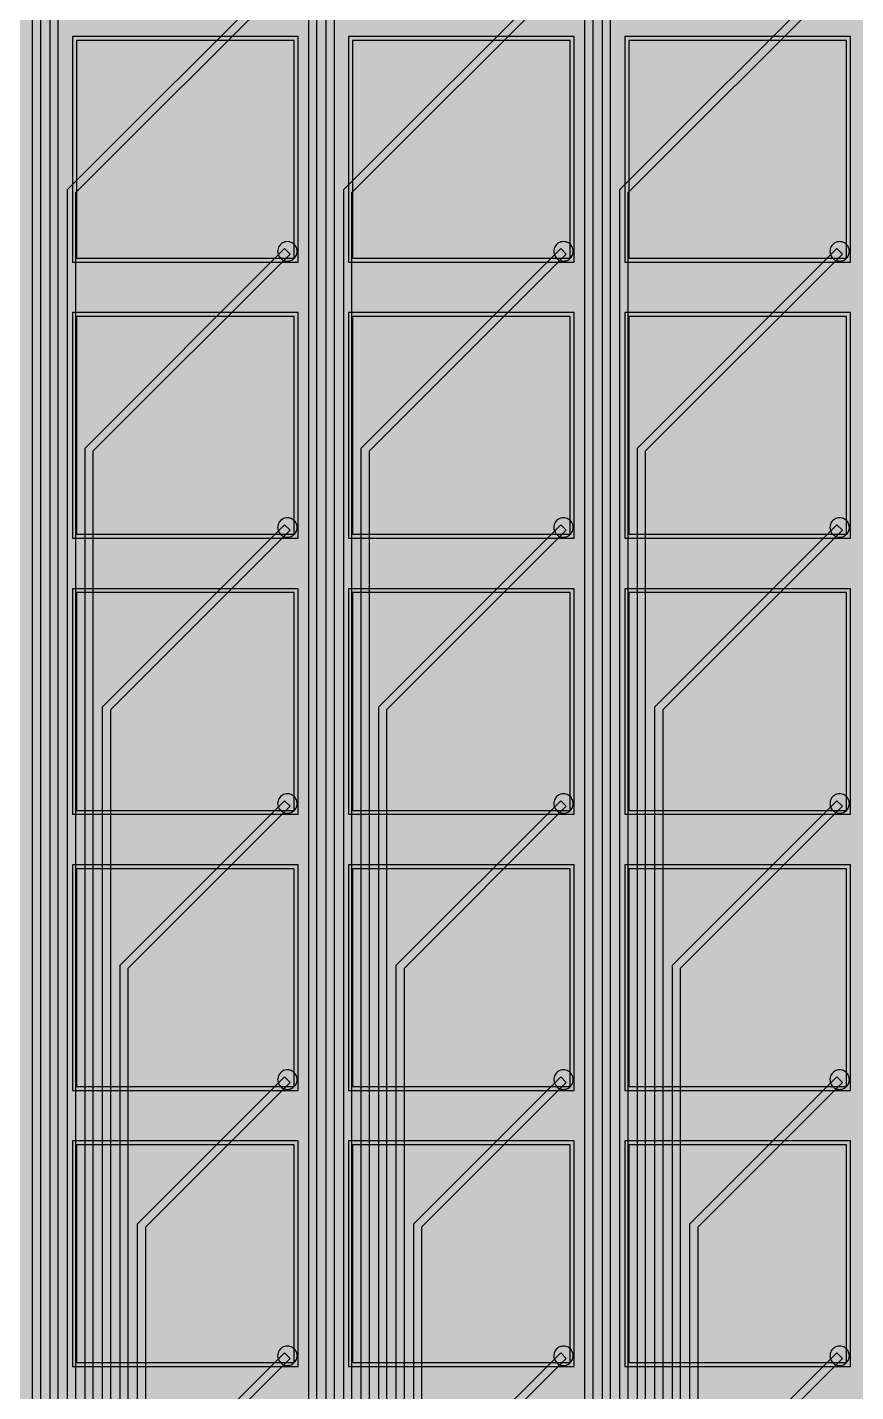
# Model space of a CAD drawing. Header units: metres. Extents: x -7231 to 10969, y -37556 to 1873.
# Drawn here: x 1266.4 to 1479.4, y 1062.5 to 1413.4 of the extents above; entities that cross this region are included whole.
import ezdxf

# ---------------------------------------------------------------- set-up
doc = ezdxf.new("R2010")
doc.units = ezdxf.units.M
for name, color, linetype in [('Etching', 1, 'CONTINUOUS'), ('EtchingPad', 2, 'CONTINUOUS'), ('Metal1', 4, 'CONTINUOUS'), ('Metal2', 3, 'CONTINUOUS'), ('Polyimide', 7, 'CONTINUOUS')]:
    doc.layers.add(name, color=color, linetype=linetype)

msp = doc.modelspace()

# ---------------------------------------------------------------- hatches: boundary and pattern name
at = {"layer": 'Polyimide'}
msp.add_hatch(color=7, dxfattribs=at).paths.add_polyline_path([(4065.69, -468), (4066.67, -501.99), (4068.51, -535.99), (4071.41, -569.99), (4075.54, -603.99), (4081.04, -637.99), (4088.01, -671.99), (4096.52, -705.98), (4106.62, -739.98), (4118.33, -773.98), (4131.63, -807.98), (4146.49, -841.98), (4162.87, -875.98), (4180.68, -909.97), (4199.83, -943.97), (4220.22, -977.97), (4241.73, -1011.97), (4264.21, -1045.97), (4287.52, -1079.96), (4311.51, -1113.96), (4336.01, -1147.96), (4360.86, -1181.96), (4385.88, -1215.96), (4410.89, -1249.96), (4435.74, -1283.95), (4460.24, -1317.95), (4484.23, -1351.95), (4507.54, -1385.95), (4530.02, -1419.95), (4551.53, -1453.94), (4571.92, -1487.94), (4591.07, -1521.94), (4608.88, -1555.94), (4625.26, -1589.94), (4640.12, -1623.94), (4653.42, -1657.93), (4665.13, -1691.93), (4675.23, -1725.93), (4683.74, -1759.93), (4690.71, -1793.93), (4696.21, -1827.93), (4700.34, -1861.92), (4703.24, -1895.92), (4705.08, -1929.92), (4706.06, -1963.92), (4706.44, -1997.92), (4706.5, -2031.91), (4706.5, -4793.02), (4709.95, -4838.39), (4720.22, -4882.71), (4737.08, -4924.98), (4760.13, -4964.2), (4788.85, -4999.49), (4822.58, -5030.03), (4860.53, -5055.12), (4901.85, -5074.18), (4901.85, -5074.18), (4970.68, -5105.23), (5034.7, -5145.26), (5092.76, -5193.54), (5143.8, -5249.19), (5186.89, -5311.2), (5221.24, -5378.44), (5246.23, -5449.69), (5261.41, -5523.66), (5266.5, -5599), (5261.41, -5674.34), (5246.23, -5748.31), (5221.24, -5819.56), (5186.89, -5886.8), (5143.8, -5948.81), (5092.76, -6004.46), (5034.7, -6052.74), (4970.68, -6092.77), (4901.85, -6123.82), (4860.53, -6142.88), (4822.58, -6167.97), (4788.85, -6198.51), (4760.13, -6233.8), (4737.08, -6273.02), (4720.22, -6315.29), (4709.95, -6359.61), (4706.5, -6404.98), (4706.5, -9221.52), (4709.95, -9266.88), (4720.22, -9311.21), (4737.08, -9353.47), (4760.13, -9392.7), (4788.85, -9427.98), (4822.58, -9458.52), (4860.53, -9483.61), (4901.85, -9502.67), (4970.68, -9533.72), (5034.7, -9573.75), (5092.76, -9622.03), (5143.8, -9677.68), (5186.89, -9739.69), (5221.24, -9806.94), (5246.23, -9878.19), (5261.41, -9952.16), (5266.5, -10027.49), (5261.41, -10102.83), (5246.23, -10176.8), (5221.24, -10248.05), (5186.89, -10315.3), (5143.8, -10377.31), (5092.76, -10432.96), (5034.7, -10481.24), (4970.68, -10521.27), (4901.85, -10552.32), (4860.53, -10571.38), (4822.58, -10596.46), (4788.85, -10627), (4760.13, -10662.29), (4737.08, -10701.52), (4720.22, -10743.78), (4709.95, -10788.1), (4706.5, -10833.47), (4706.5, -13650.01), (4709.95, -13695.38), (4720.22, -13739.7), (4737.08, -13781.96), (4760.13, -13821.19), (4788.85, -13856.48), (4822.58, -13887.02), (4860.53, -13912.11), (4901.85, -13931.17), (4970.68, -13962.22), (5034.7, -14002.25), (5092.76, -14050.53), (5143.8, -14106.18), (5186.89, -14168.19), (5221.24, -14235.43), (5246.23, -14306.68), (5261.41, -14380.65), (5266.5, -14455.99), (5261.41, -14531.33), (5246.23, -14605.29), (5221.24, -14676.55), (5186.89, -14743.79), (5143.8, -14805.8), (5092.76, -14861.45), (5034.7, -14909.73), (4970.68, -14949.76), (4901.85, -14980.81), (4860.53, -14999.87), (4822.58, -15024.96), (4788.85, -15055.5), (4760.13, -15090.79), (4737.08, -15130.01), (4720.22, -15172.27), (4709.95, -15216.6), (4706.5, -15261.97), (4706.5, -15455.99), (4720.95, -15750.04), (4764.14, -16041.26), (4835.68, -16326.84), (4934.86, -16604.04), (5060.74, -16870.18), (5212.09, -17122.7), (5387.47, -17359.17), (5585.18, -17577.31), (5803.32, -17775.02), (6039.79, -17950.4), (6292.31, -18101.75), (6558.45, -18227.63), (6835.65, -18326.81), (7121.23, -18398.34), (7412.45, -18441.54), (7706.5, -18455.99), (9969.01, -18455.99), (10047.42, -18459.84), (10125.08, -18471.36), (10201.23, -18490.44), (10275.15, -18516.89), (10346.12, -18550.45), (10413.46, -18590.81), (10476.52, -18637.58), (10534.69, -18690.3), (10587.41, -18748.47), (10634.18, -18811.53), (10674.54, -18878.87), (10708.11, -18949.84), (10734.56, -19023.76), (10753.63, -19099.92), (10765.15, -19177.58), (10769.01, -19255.99), (10769.01, -20895.8), (10730.24, -20951.41), (10694.6, -21009.08), (10662.21, -21068.63), (10633.17, -21129.89), (10607.55, -21192.66), (10585.45, -21256.74), (10566.93, -21321.96), (10552.05, -21388.09), (10540.84, -21454.95), (10533.35, -21522.33), (10529.6, -21590.02), (10529.6, -21657.81), (10533.35, -21725.5), (10540.84, -21792.87), (10552.05, -21859.73), (10566.93, -21925.87), (10585.45, -21991.08), (10607.55, -22055.17), (10633.17, -22117.94), (10662.21, -22179.19), (10694.6, -22238.74), (10730.24, -22296.41), (10769.01, -22352.03), (10769.01, -32454.24), (10728.74, -32510.49), (10691.72, -32568.92), (10658.05, -32629.35), (10627.85, -32691.58), (10601.2, -32755.42), (10578.21, -32820.67), (10558.93, -32887.1), (10543.44, -32954.52), (10531.77, -33022.71), (10523.97, -33091.44), (10520.07, -33160.51), (10520.07, -33229.69), (10523.97, -33298.75), (10531.77, -33367.49), (10543.44, -33435.67), (10558.93, -33503.09), (10578.21, -33569.53), (10601.2, -33634.77), (10627.85, -33698.61), (10658.05, -33760.85), (10691.72, -33821.28), (10728.74, -33879.71), (10769.01, -33935.96), (10769.01, -36556), (10765.15, -36634.41), (10753.63, -36712.07), (10734.56, -36788.23), (10708.11, -36862.15), (10674.54, -36933.12), (10634.18, -37000.46), (10587.41, -37063.51), (10534.69, -37121.69), (10476.52, -37174.41), (10413.46, -37221.18), (10346.12, -37261.54), (10275.15, -37295.1), (10201.23, -37321.55), (10125.08, -37340.63), (10047.42, -37352.15), (9969.01, -37356), (-6231.01, -37356), (-6309.42, -37352.15), (-6387.08, -37340.63), (-6463.23, -37321.55), (-6537.15, -37295.1), (-6608.12, -37261.54), (-6675.46, -37221.18), (-6738.52, -37174.41), (-6796.69, -37121.69), (-6849.41, -37063.51), (-6896.18, -37000.46), (-6936.54, -36933.12), (-6970.11, -36862.15), (-6996.56, -36788.23), (-7015.63, -36712.07), (-7027.15, -36634.41), (-7031.01, -36556), (-7031.01, -33936), (-6990.74, -33879.75), (-6953.7, -33821.31), (-6920.03, -33760.88), (-6889.82, -33698.64), (-6863.18, -33634.8), (-6840.18, -33569.55), (-6820.9, -33503.11), (-6805.4, -33435.69), (-6793.74, -33367.49), (-6785.94, -33298.75), (-6782.03, -33229.68), (-6782.03, -33160.5), (-6785.94, -33091.43), (-6793.74, -33022.69), (-6805.4, -32954.5), (-6820.9, -32887.07), (-6840.18, -32820.63), (-6863.18, -32755.39), (-6889.82, -32691.54), (-6920.03, -32629.3), (-6953.7, -32568.87), (-6990.74, -32510.43), (-7031.01, -32454.18), (-7031.01, -22364.83), (-6990.74, -22308.58), (-6953.7, -22250.14), (-6920.03, -22189.71), (-6889.82, -22127.47), (-6863.18, -22063.62), (-6840.18, -21998.38), (-6820.9, -21931.94), (-6805.4, -21864.51), (-6793.74, -21796.32), (-6785.94, -21727.58), (-6782.03, -21658.51), (-6782.03, -21589.33), (-6785.94, -21520.26), (-6793.74, -21451.52), (-6805.4, -21383.32), (-6820.9, -21315.9), (-6840.18, -21249.46), (-6863.18, -21184.21), (-6889.82, -21120.37), (-6920.03, -21058.13), (-6953.7, -20997.7), (-6990.74, -20939.26), (-7031.01, -20883.01), (-7031.01, -19255.99), (-7027.15, -19177.58), (-7015.63, -19099.92), (-6996.56, -19023.76), (-6970.11, -18949.84), (-6936.54, -18878.87), (-6896.18, -18811.53), (-6849.41, -18748.47), (-6796.69, -18690.3), (-6738.52, -18637.58), (-6675.46, -18590.81), (-6608.12, -18550.45), (-6537.15, -18516.89), (-6463.23, -18490.44), (-6387.08, -18471.36), (-6309.42, -18459.84), (-6231.01, -18455.99), (-3968.5, -18455.99), (-3674.45, -18441.54), (-3383.23, -18398.34), (-3097.65, -18326.81), (-2820.45, -18227.63), (-2554.31, -18101.75), (-2301.79, -17950.4), (-2065.32, -17775.02), (-1847.18, -17577.31), (-1649.47, -17359.17), (-1474.09, -17122.7), (-1322.74, -16870.18), (-1196.86, -16604.04), (-1097.68, -16326.84), (-1026.14, -16041.26), (-982.95, -15750.04), (-968.5, -15455.99), (-968.5, -15261.97), (-971.95, -15216.6), (-982.22, -15172.27), (-999.08, -15130.01), (-1022.13, -15090.79), (-1050.85, -15055.5), (-1084.58, -15024.96), (-1122.53, -14999.87), (-1163.85, -14980.81), (-1232.68, -14949.76), (-1296.7, -14909.73), (-1354.76, -14861.45), (-1405.8, -14805.8), (-1448.89, -14743.79), (-1483.24, -14676.55), (-1508.23, -14605.29), (-1523.41, -14531.33), (-1528.5, -14455.99), (-1523.41, -14380.65), (-1508.23, -14306.68), (-1483.24, -14235.43), (-1448.89, -14168.19), (-1405.8, -14106.18), (-1354.76, -14050.53), (-1296.7, -14002.25), (-1232.68, -13962.22), (-1163.85, -13931.17), (-1122.53, -13912.11), (-1084.58, -13887.02), (-1050.85, -13856.48), (-1022.13, -13821.19), (-999.08, -13781.96), (-982.22, -13739.7), (-971.95, -13695.38), (-968.5, -13650.01), (-968.5, -12309.64), (-971.95, -12264.27), (-982.22, -12219.94), (-999.08, -12177.68), (-1022.13, -12138.46), (-1050.85, -12103.17), (-1084.58, -12072.63), (-1122.53, -12047.54), (-1163.85, -12028.48), (-1232.68, -11997.43), (-1296.7, -11957.4), (-1354.76, -11909.12), (-1405.8, -11853.47), (-1448.89, -11791.46), (-1483.24, -11724.22), (-1508.23, -11652.96), (-1523.41, -11579), (-1528.5, -11503.66), (-1523.41, -11428.32), (-1508.23, -11354.35), (-1483.24, -11283.1), (-1448.89, -11215.86), (-1405.8, -11153.85), (-1354.76, -11098.2), (-1296.7, -11049.92), (-1232.68, -11009.89), (-1163.85, -10978.84), (-1122.53, -10959.78), (-1084.58, -10934.69), (-1050.85, -10904.15), (-1022.13, -10868.86), (-999.08, -10829.63), (-982.22, -10787.37), (-971.95, -10743.05), (-968.5, -10697.68), (-968.5, -9357.31), (-971.95, -9311.94), (-982.22, -9267.62), (-999.08, -9225.35), (-1022.13, -9186.13), (-1050.85, -9150.84), (-1084.58, -9120.3), (-1122.53, -9095.21), (-1163.85, -9076.15), (-1163.85, -9076.15), (-1232.68, -9045.1), (-1296.7, -9005.07), (-1354.76, -8956.79), (-1405.8, -8901.14), (-1448.89, -8839.13), (-1483.24, -8771.89), (-1508.23, -8700.64), (-1523.41, -8626.67), (-1528.5, -8551.33), (-1523.41, -8475.99), (-1508.23, -8402.02), (-1483.24, -8330.77), (-1448.89, -8263.53), (-1405.8, -8201.52), (-1354.76, -8145.87), (-1296.7, -8097.59), (-1232.68, -8057.56), (-1163.85, -8026.51), (-1163.85, -8026.51), (-1122.53, -8007.45), (-1084.58, -7982.36), (-1050.85, -7951.82), (-1022.13, -7916.53), (-999.08, -7877.31), (-982.22, -7835.04), (-971.95, -7790.72), (-968.5, -7745.35), (-968.5, -6404.98), (-971.95, -6359.61), (-982.22, -6315.29), (-999.08, -6273.02), (-1022.13, -6233.8), (-1050.85, -6198.51), (-1084.58, -6167.97), (-1122.53, -6142.88), (-1163.85, -6123.82), (-1163.85, -6123.82), (-1232.68, -6092.77), (-1296.7, -6052.74), (-1354.76, -6004.46), (-1405.8, -5948.81), (-1448.89, -5886.8), (-1483.24, -5819.56), (-1508.23, -5748.31), (-1523.41, -5674.34), (-1528.5, -5599), (-1523.41, -5523.66), (-1508.23, -5449.69), (-1483.24, -5378.44), (-1448.89, -5311.2), (-1405.8, -5249.19), (-1354.76, -5193.54), (-1296.7, -5145.26), (-1232.68, -5105.23), (-1163.85, -5074.18), (-1163.85, -5074.18), (-1122.53, -5055.12), (-1084.58, -5030.03), (-1050.85, -4999.49), (-1022.13, -4964.2), (-999.08, -4924.98), (-982.22, -4882.71), (-971.95, -4838.39), (-968.5, -4793.02), (-968.5, -2031.91), (-968.44, -1997.92), (-968.06, -1963.92), (-967.05, -1929.92), (-965.18, -1895.92), (-962.22, -1861.92), (-958.01, -1827.93), (-952.41, -1793.93), (-945.31, -1759.93), (-936.64, -1725.93), (-926.35, -1691.93), (-914.43, -1657.93), (-900.88, -1623.94), (-885.74, -1589.94), (-869.05, -1555.94), (-850.91, -1521.94), (-831.4, -1487.94), (-810.63, -1453.94), (-788.72, -1419.95), (-765.82, -1385.95), (-742.07, -1351.95), (-717.63, -1317.95), (-692.67, -1283.95), (-667.36, -1249.96), (-641.88, -1215.96), (-616.39, -1181.96), (-591.08, -1147.96), (-566.12, -1113.96), (-541.68, -1079.96), (-517.93, -1045.97), (-495.03, -1011.97), (-473.12, -977.97), (-452.35, -943.97), (-432.84, -909.97), (-414.7, -875.98), (-398.01, -841.98), (-382.87, -807.98), (-369.32, -773.98), (-357.4, -739.98), (-347.11, -705.98), (-338.44, -671.99), (-331.34, -637.99), (-325.74, -603.99), (-321.53, -569.99), (-318.57, -535.99), (-316.7, -501.99), (-315.69, -468), (-315.31, -434), (-315.25, -400), (-315.25, 401), (-315.25, 451), (-315.25, 1644), (-270.25, 1644), (-270.03, 1637.13), (-269.35, 1630.29), (-268.23, 1623.52), (-266.67, 1616.82), (-264.68, 1610.25), (-262.26, 1603.82), (-259.42, 1597.56), (-256.18, 1591.5), (-252.55, 1585.67), (-248.55, 1580.08), (-244.19, 1574.77), (-239.5, 1569.75), (-234.48, 1565.06), (-229.17, 1560.7), (-223.58, 1556.7), (-217.75, 1553.07), (-211.69, 1549.83), (-205.43, 1546.99), (-199, 1544.57), (-192.43, 1542.58), (-185.73, 1541.02), (-178.96, 1539.9), (-172.12, 1539.22), (-165.25, 1539), (-158.38, 1539.22), (-151.54, 1539.9), (-144.77, 1541.02), (-138.07, 1542.58), (-131.5, 1544.57), (-125.07, 1546.99), (-118.81, 1549.83), (-112.75, 1553.07), (-106.92, 1556.7), (-101.33, 1560.7), (-96.02, 1565.06), (-91, 1569.75), (-86.31, 1574.77), (-81.95, 1580.08), (-77.95, 1585.67), (-74.32, 1591.5), (-71.08, 1597.56), (-68.24, 1603.82), (-65.82, 1610.25), (-63.83, 1616.82), (-62.27, 1623.52), (-61.15, 1630.29), (-60.47, 1637.13), (-60.25, 1644), (1853, 1644), (1853, 1573), (3815.25, 1573), (3815.46, 1579.54), (3816.11, 1586.05), (3817.17, 1592.51), (3818.66, 1598.88), (3820.56, 1605.14), (3822.86, 1611.27), (3825.56, 1617.23), (3828.65, 1623), (3832.1, 1628.56), (3835.91, 1633.88), (3840.07, 1638.93), (3844.54, 1643.71), (3849.32, 1648.18), (3854.37, 1652.34), (3859.69, 1656.15), (3865.25, 1659.6), (3871.02, 1662.69), (3876.98, 1665.39), (3883.11, 1667.69), (3889.37, 1669.59), (3895.74, 1671.08), (3902.2, 1672.14), (3908.71, 1672.79), (3915.25, 1673), (3921.79, 1672.79), (3928.3, 1672.14), (3934.76, 1671.08), (3941.13, 1669.59), (3947.39, 1667.69), (3953.52, 1665.39), (3959.48, 1662.69), (3965.25, 1659.6), (3970.81, 1656.15), (3976.13, 1652.34), (3981.18, 1648.18), (3985.96, 1643.71), (3990.43, 1638.93), (3994.59, 1633.88), (3998.4, 1628.56), (4001.85, 1623), (4004.94, 1617.23), (4007.64, 1611.27), (4009.94, 1605.14), (4011.84, 1598.88), (4013.33, 1592.51), (4014.39, 1586.05), (4015.04, 1579.54), (4015.25, 1573), (4065.25, 1573), (4065.25, 451), (4065.25, 401), (4065.25, -400), (4065.31, -434), (4065.69, -468)])

# ---------------------------------------------------------------- linework, layer by layer
at = {"layer": 'Etching'}
for points in [[(1330.75, 1355.75), (1330.77, 1355.42), (1330.84, 1355.1), (1330.94, 1354.79), (1331.08, 1354.5), (1331.27, 1354.23), (1331.48, 1353.98), (1331.73, 1353.77), (1332, 1353.58), (1332.29, 1353.44), (1332.6, 1353.34), (1332.92, 1353.27), (1333.25, 1353.25), (1333.58, 1353.27), (1333.9, 1353.34), (1334.21, 1353.44), (1334.5, 1353.58), (1334.77, 1353.77), (1335.02, 1353.98), (1335.23, 1354.23), (1335.42, 1354.5), (1335.56, 1354.79), (1335.66, 1355.1), (1335.73, 1355.42), (1335.75, 1355.75), (1335.73, 1356.08), (1335.66, 1356.4), (1335.56, 1356.71), (1335.42, 1357), (1335.23, 1357.27), (1335.02, 1357.52), (1334.77, 1357.73), (1334.5, 1357.92), (1334.21, 1358.06), (1333.9, 1358.16), (1333.58, 1358.23), (1333.25, 1358.25), (1332.92, 1358.23), (1332.6, 1358.16), (1332.29, 1358.06), (1332, 1357.92), (1331.73, 1357.73), (1331.48, 1357.52), (1331.27, 1357.27), (1331.08, 1357), (1330.94, 1356.71), (1330.84, 1356.4), (1330.77, 1356.08), (1330.75, 1355.75)], [(1401.75, 1355.75), (1401.77, 1355.42), (1401.84, 1355.1), (1401.94, 1354.79), (1402.08, 1354.5), (1402.27, 1354.23), (1402.48, 1353.98), (1402.73, 1353.77), (1403, 1353.58), (1403.29, 1353.44), (1403.6, 1353.34), (1403.92, 1353.27), (1404.25, 1353.25), (1404.58, 1353.27), (1404.9, 1353.34), (1405.21, 1353.44), (1405.5, 1353.58), (1405.77, 1353.77), (1406.02, 1353.98), (1406.23, 1354.23), (1406.42, 1354.5), (1406.56, 1354.79), (1406.66, 1355.1), (1406.73, 1355.42), (1406.75, 1355.75), (1406.73, 1356.08), (1406.66, 1356.4), (1406.56, 1356.71), (1406.42, 1357), (1406.23, 1357.27), (1406.02, 1357.52), (1405.77, 1357.73), (1405.5, 1357.92), (1405.21, 1358.06), (1404.9, 1358.16), (1404.58, 1358.23), (1404.25, 1358.25), (1403.92, 1358.23), (1403.6, 1358.16), (1403.29, 1358.06), (1403, 1357.92), (1402.73, 1357.73), (1402.48, 1357.52), (1402.27, 1357.27), (1402.08, 1357), (1401.94, 1356.71), (1401.84, 1356.4), (1401.77, 1356.08), (1401.75, 1355.75)], [(1472.75, 1355.75), (1472.77, 1355.42), (1472.84, 1355.1), (1472.94, 1354.79), (1473.08, 1354.5), (1473.27, 1354.23), (1473.48, 1353.98), (1473.73, 1353.77), (1474, 1353.58), (1474.29, 1353.44), (1474.6, 1353.34), (1474.92, 1353.27), (1475.25, 1353.25), (1475.58, 1353.27), (1475.9, 1353.34), (1476.21, 1353.44), (1476.5, 1353.58), (1476.77, 1353.77), (1477.02, 1353.98), (1477.23, 1354.23), (1477.42, 1354.5), (1477.56, 1354.79), (1477.66, 1355.1), (1477.73, 1355.42), (1477.75, 1355.75), (1477.73, 1356.08), (1477.66, 1356.4), (1477.56, 1356.71), (1477.42, 1357), (1477.23, 1357.27), (1477.02, 1357.52), (1476.77, 1357.73), (1476.5, 1357.92), (1476.21, 1358.06), (1475.9, 1358.16), (1475.58, 1358.23), (1475.25, 1358.25), (1474.92, 1358.23), (1474.6, 1358.16), (1474.29, 1358.06), (1474, 1357.92), (1473.73, 1357.73), (1473.48, 1357.52), (1473.27, 1357.27), (1473.08, 1357), (1472.94, 1356.71), (1472.84, 1356.4), (1472.77, 1356.08), (1472.75, 1355.75)], [(1330.75, 1284.75), (1330.77, 1284.42), (1330.84, 1284.1), (1330.94, 1283.79), (1331.08, 1283.5), (1331.27, 1283.23), (1331.48, 1282.98), (1331.73, 1282.77), (1332, 1282.58), (1332.29, 1282.44), (1332.6, 1282.34), (1332.92, 1282.27), (1333.25, 1282.25), (1333.58, 1282.27), (1333.9, 1282.34), (1334.21, 1282.44), (1334.5, 1282.58), (1334.77, 1282.77), (1335.02, 1282.98), (1335.23, 1283.23), (1335.42, 1283.5), (1335.56, 1283.79), (1335.66, 1284.1), (1335.73, 1284.42), (1335.75, 1284.75), (1335.73, 1285.08), (1335.66, 1285.4), (1335.56, 1285.71), (1335.42, 1286), (1335.23, 1286.27), (1335.02, 1286.52), (1334.77, 1286.73), (1334.5, 1286.92), (1334.21, 1287.06), (1333.9, 1287.16), (1333.58, 1287.23), (1333.25, 1287.25), (1332.92, 1287.23), (1332.6, 1287.16), (1332.29, 1287.06), (1332, 1286.92), (1331.73, 1286.73), (1331.48, 1286.52), (1331.27, 1286.27), (1331.08, 1286), (1330.94, 1285.71), (1330.84, 1285.4), (1330.77, 1285.08), (1330.75, 1284.75)], [(1401.75, 1284.75), (1401.77, 1284.42), (1401.84, 1284.1), (1401.94, 1283.79), (1402.08, 1283.5), (1402.27, 1283.23), (1402.48, 1282.98), (1402.73, 1282.77), (1403, 1282.58), (1403.29, 1282.44), (1403.6, 1282.34), (1403.92, 1282.27), (1404.25, 1282.25), (1404.58, 1282.27), (1404.9, 1282.34), (1405.21, 1282.44), (1405.5, 1282.58), (1405.77, 1282.77), (1406.02, 1282.98), (1406.23, 1283.23), (1406.42, 1283.5), (1406.56, 1283.79), (1406.66, 1284.1), (1406.73, 1284.42), (1406.75, 1284.75), (1406.73, 1285.08), (1406.66, 1285.4), (1406.56, 1285.71), (1406.42, 1286), (1406.23, 1286.27), (1406.02, 1286.52), (1405.77, 1286.73), (1405.5, 1286.92), (1405.21, 1287.06), (1404.9, 1287.16), (1404.58, 1287.23), (1404.25, 1287.25), (1403.92, 1287.23), (1403.6, 1287.16), (1403.29, 1287.06), (1403, 1286.92), (1402.73, 1286.73), (1402.48, 1286.52), (1402.27, 1286.27), (1402.08, 1286), (1401.94, 1285.71), (1401.84, 1285.4), (1401.77, 1285.08), (1401.75, 1284.75)], [(1472.75, 1284.75), (1472.77, 1284.42), (1472.84, 1284.1), (1472.94, 1283.79), (1473.08, 1283.5), (1473.27, 1283.23), (1473.48, 1282.98), (1473.73, 1282.77), (1474, 1282.58), (1474.29, 1282.44), (1474.6, 1282.34), (1474.92, 1282.27), (1475.25, 1282.25), (1475.58, 1282.27), (1475.9, 1282.34), (1476.21, 1282.44), (1476.5, 1282.58), (1476.77, 1282.77), (1477.02, 1282.98), (1477.23, 1283.23), (1477.42, 1283.5), (1477.56, 1283.79), (1477.66, 1284.1), (1477.73, 1284.42), (1477.75, 1284.75), (1477.73, 1285.08), (1477.66, 1285.4), (1477.56, 1285.71), (1477.42, 1286), (1477.23, 1286.27), (1477.02, 1286.52), (1476.77, 1286.73), (1476.5, 1286.92), (1476.21, 1287.06), (1475.9, 1287.16), (1475.58, 1287.23), (1475.25, 1287.25), (1474.92, 1287.23), (1474.6, 1287.16), (1474.29, 1287.06), (1474, 1286.92), (1473.73, 1286.73), (1473.48, 1286.52), (1473.27, 1286.27), (1473.08, 1286), (1472.94, 1285.71), (1472.84, 1285.4), (1472.77, 1285.08), (1472.75, 1284.75)], [(1330.75, 1213.75), (1330.77, 1213.42), (1330.84, 1213.1), (1330.94, 1212.79), (1331.08, 1212.5), (1331.27, 1212.23), (1331.48, 1211.98), (1331.73, 1211.77), (1332, 1211.58), (1332.29, 1211.44), (1332.6, 1211.34), (1332.92, 1211.27), (1333.25, 1211.25), (1333.58, 1211.27), (1333.9, 1211.34), (1334.21, 1211.44), (1334.5, 1211.58), (1334.77, 1211.77), (1335.02, 1211.98), (1335.23, 1212.23), (1335.42, 1212.5), (1335.56, 1212.79), (1335.66, 1213.1), (1335.73, 1213.42), (1335.75, 1213.75), (1335.73, 1214.08), (1335.66, 1214.4), (1335.56, 1214.71), (1335.42, 1215), (1335.23, 1215.27), (1335.02, 1215.52), (1334.77, 1215.73), (1334.5, 1215.92), (1334.21, 1216.06), (1333.9, 1216.16), (1333.58, 1216.23), (1333.25, 1216.25), (1332.92, 1216.23), (1332.6, 1216.16), (1332.29, 1216.06), (1332, 1215.92), (1331.73, 1215.73), (1331.48, 1215.52), (1331.27, 1215.27), (1331.08, 1215), (1330.94, 1214.71), (1330.84, 1214.4), (1330.77, 1214.08), (1330.75, 1213.75)], [(1401.75, 1213.75), (1401.77, 1213.42), (1401.84, 1213.1), (1401.94, 1212.79), (1402.08, 1212.5), (1402.27, 1212.23), (1402.48, 1211.98), (1402.73, 1211.77), (1403, 1211.58), (1403.29, 1211.44), (1403.6, 1211.34), (1403.92, 1211.27), (1404.25, 1211.25), (1404.58, 1211.27), (1404.9, 1211.34), (1405.21, 1211.44), (1405.5, 1211.58), (1405.77, 1211.77), (1406.02, 1211.98), (1406.23, 1212.23), (1406.42, 1212.5), (1406.56, 1212.79), (1406.66, 1213.1), (1406.73, 1213.42), (1406.75, 1213.75), (1406.73, 1214.08), (1406.66, 1214.4), (1406.56, 1214.71), (1406.42, 1215), (1406.23, 1215.27), (1406.02, 1215.52), (1405.77, 1215.73), (1405.5, 1215.92), (1405.21, 1216.06), (1404.9, 1216.16), (1404.58, 1216.23), (1404.25, 1216.25), (1403.92, 1216.23), (1403.6, 1216.16), (1403.29, 1216.06), (1403, 1215.92), (1402.73, 1215.73), (1402.48, 1215.52), (1402.27, 1215.27), (1402.08, 1215), (1401.94, 1214.71), (1401.84, 1214.4), (1401.77, 1214.08), (1401.75, 1213.75)], [(1472.75, 1213.75), (1472.77, 1213.42), (1472.84, 1213.1), (1472.94, 1212.79), (1473.08, 1212.5), (1473.27, 1212.23), (1473.48, 1211.98), (1473.73, 1211.77), (1474, 1211.58), (1474.29, 1211.44), (1474.6, 1211.34), (1474.92, 1211.27), (1475.25, 1211.25), (1475.58, 1211.27), (1475.9, 1211.34), (1476.21, 1211.44), (1476.5, 1211.58), (1476.77, 1211.77), (1477.02, 1211.98), (1477.23, 1212.23), (1477.42, 1212.5), (1477.56, 1212.79), (1477.66, 1213.1), (1477.73, 1213.42), (1477.75, 1213.75), (1477.73, 1214.08), (1477.66, 1214.4), (1477.56, 1214.71), (1477.42, 1215), (1477.23, 1215.27), (1477.02, 1215.52), (1476.77, 1215.73), (1476.5, 1215.92), (1476.21, 1216.06), (1475.9, 1216.16), (1475.58, 1216.23), (1475.25, 1216.25), (1474.92, 1216.23), (1474.6, 1216.16), (1474.29, 1216.06), (1474, 1215.92), (1473.73, 1215.73), (1473.48, 1215.52), (1473.27, 1215.27), (1473.08, 1215), (1472.94, 1214.71), (1472.84, 1214.4), (1472.77, 1214.08), (1472.75, 1213.75)], [(1330.75, 1142.75), (1330.77, 1142.42), (1330.84, 1142.1), (1330.94, 1141.79), (1331.08, 1141.5), (1331.27, 1141.23), (1331.48, 1140.98), (1331.73, 1140.77), (1332, 1140.58), (1332.29, 1140.44), (1332.6, 1140.34), (1332.92, 1140.27), (1333.25, 1140.25), (1333.58, 1140.27), (1333.9, 1140.34), (1334.21, 1140.44), (1334.5, 1140.58), (1334.77, 1140.77), (1335.02, 1140.98), (1335.23, 1141.23), (1335.42, 1141.5), (1335.56, 1141.79), (1335.66, 1142.1), (1335.73, 1142.42), (1335.75, 1142.75), (1335.73, 1143.08), (1335.66, 1143.4), (1335.56, 1143.71), (1335.42, 1144), (1335.23, 1144.27), (1335.02, 1144.52), (1334.77, 1144.73), (1334.5, 1144.92), (1334.21, 1145.06), (1333.9, 1145.16), (1333.58, 1145.23), (1333.25, 1145.25), (1332.92, 1145.23), (1332.6, 1145.16), (1332.29, 1145.06), (1332, 1144.92), (1331.73, 1144.73), (1331.48, 1144.52), (1331.27, 1144.27), (1331.08, 1144), (1330.94, 1143.71), (1330.84, 1143.4), (1330.77, 1143.08), (1330.75, 1142.75)], [(1401.75, 1142.75), (1401.77, 1142.42), (1401.84, 1142.1), (1401.94, 1141.79), (1402.08, 1141.5), (1402.27, 1141.23), (1402.48, 1140.98), (1402.73, 1140.77), (1403, 1140.58), (1403.29, 1140.44), (1403.6, 1140.34), (1403.92, 1140.27), (1404.25, 1140.25), (1404.58, 1140.27), (1404.9, 1140.34), (1405.21, 1140.44), (1405.5, 1140.58), (1405.77, 1140.77), (1406.02, 1140.98), (1406.23, 1141.23), (1406.42, 1141.5), (1406.56, 1141.79), (1406.66, 1142.1), (1406.73, 1142.42), (1406.75, 1142.75), (1406.73, 1143.08), (1406.66, 1143.4), (1406.56, 1143.71), (1406.42, 1144), (1406.23, 1144.27), (1406.02, 1144.52), (1405.77, 1144.73), (1405.5, 1144.92), (1405.21, 1145.06), (1404.9, 1145.16), (1404.58, 1145.23), (1404.25, 1145.25), (1403.92, 1145.23), (1403.6, 1145.16), (1403.29, 1145.06), (1403, 1144.92), (1402.73, 1144.73), (1402.48, 1144.52), (1402.27, 1144.27), (1402.08, 1144), (1401.94, 1143.71), (1401.84, 1143.4), (1401.77, 1143.08), (1401.75, 1142.75)], [(1472.75, 1142.75), (1472.77, 1142.42), (1472.84, 1142.1), (1472.94, 1141.79), (1473.08, 1141.5), (1473.27, 1141.23), (1473.48, 1140.98), (1473.73, 1140.77), (1474, 1140.58), (1474.29, 1140.44), (1474.6, 1140.34), (1474.92, 1140.27), (1475.25, 1140.25), (1475.58, 1140.27), (1475.9, 1140.34), (1476.21, 1140.44), (1476.5, 1140.58), (1476.77, 1140.77), (1477.02, 1140.98), (1477.23, 1141.23), (1477.42, 1141.5), (1477.56, 1141.79), (1477.66, 1142.1), (1477.73, 1142.42), (1477.75, 1142.75), (1477.73, 1143.08), (1477.66, 1143.4), (1477.56, 1143.71), (1477.42, 1144), (1477.23, 1144.27), (1477.02, 1144.52), (1476.77, 1144.73), (1476.5, 1144.92), (1476.21, 1145.06), (1475.9, 1145.16), (1475.58, 1145.23), (1475.25, 1145.25), (1474.92, 1145.23), (1474.6, 1145.16), (1474.29, 1145.06), (1474, 1144.92), (1473.73, 1144.73), (1473.48, 1144.52), (1473.27, 1144.27), (1473.08, 1144), (1472.94, 1143.71), (1472.84, 1143.4), (1472.77, 1143.08), (1472.75, 1142.75)], [(1330.75, 1071.75), (1330.77, 1071.42), (1330.84, 1071.1), (1330.94, 1070.79), (1331.08, 1070.5), (1331.27, 1070.23), (1331.48, 1069.98), (1331.73, 1069.77), (1332, 1069.58), (1332.29, 1069.44), (1332.6, 1069.34), (1332.92, 1069.27), (1333.25, 1069.25), (1333.58, 1069.27), (1333.9, 1069.34), (1334.21, 1069.44), (1334.5, 1069.58), (1334.77, 1069.77), (1335.02, 1069.98), (1335.23, 1070.23), (1335.42, 1070.5), (1335.56, 1070.79), (1335.66, 1071.1), (1335.73, 1071.42), (1335.75, 1071.75), (1335.73, 1072.08), (1335.66, 1072.4), (1335.56, 1072.71), (1335.42, 1073), (1335.23, 1073.27), (1335.02, 1073.52), (1334.77, 1073.73), (1334.5, 1073.92), (1334.21, 1074.06), (1333.9, 1074.16), (1333.58, 1074.23), (1333.25, 1074.25), (1332.92, 1074.23), (1332.6, 1074.16), (1332.29, 1074.06), (1332, 1073.92), (1331.73, 1073.73), (1331.48, 1073.52), (1331.27, 1073.27), (1331.08, 1073), (1330.94, 1072.71), (1330.84, 1072.4), (1330.77, 1072.08), (1330.75, 1071.75)], [(1401.75, 1071.75), (1401.77, 1071.42), (1401.84, 1071.1), (1401.94, 1070.79), (1402.08, 1070.5), (1402.27, 1070.23), (1402.48, 1069.98), (1402.73, 1069.77), (1403, 1069.58), (1403.29, 1069.44), (1403.6, 1069.34), (1403.92, 1069.27), (1404.25, 1069.25), (1404.58, 1069.27), (1404.9, 1069.34), (1405.21, 1069.44), (1405.5, 1069.58), (1405.77, 1069.77), (1406.02, 1069.98), (1406.23, 1070.23), (1406.42, 1070.5), (1406.56, 1070.79), (1406.66, 1071.1), (1406.73, 1071.42), (1406.75, 1071.75), (1406.73, 1072.08), (1406.66, 1072.4), (1406.56, 1072.71), (1406.42, 1073), (1406.23, 1073.27), (1406.02, 1073.52), (1405.77, 1073.73), (1405.5, 1073.92), (1405.21, 1074.06), (1404.9, 1074.16), (1404.58, 1074.23), (1404.25, 1074.25), (1403.92, 1074.23), (1403.6, 1074.16), (1403.29, 1074.06), (1403, 1073.92), (1402.73, 1073.73), (1402.48, 1073.52), (1402.27, 1073.27), (1402.08, 1073), (1401.94, 1072.71), (1401.84, 1072.4), (1401.77, 1072.08), (1401.75, 1071.75)], [(1472.75, 1071.75), (1472.77, 1071.42), (1472.84, 1071.1), (1472.94, 1070.79), (1473.08, 1070.5), (1473.27, 1070.23), (1473.48, 1069.98), (1473.73, 1069.77), (1474, 1069.58), (1474.29, 1069.44), (1474.6, 1069.34), (1474.92, 1069.27), (1475.25, 1069.25), (1475.58, 1069.27), (1475.9, 1069.34), (1476.21, 1069.44), (1476.5, 1069.58), (1476.77, 1069.77), (1477.02, 1069.98), (1477.23, 1070.23), (1477.42, 1070.5), (1477.56, 1070.79), (1477.66, 1071.1), (1477.73, 1071.42), (1477.75, 1071.75), (1477.73, 1072.08), (1477.66, 1072.4), (1477.56, 1072.71), (1477.42, 1073), (1477.23, 1073.27), (1477.02, 1073.52), (1476.77, 1073.73), (1476.5, 1073.92), (1476.21, 1074.06), (1475.9, 1074.16), (1475.58, 1074.23), (1475.25, 1074.25), (1474.92, 1074.23), (1474.6, 1074.16), (1474.29, 1074.06), (1474, 1073.92), (1473.73, 1073.73), (1473.48, 1073.52), (1473.27, 1073.27), (1473.08, 1073), (1472.94, 1072.71), (1472.84, 1072.4), (1472.77, 1072.08), (1472.75, 1071.75)]]:
    msp.add_lwpolyline(points, close=True, dxfattribs=at)
at = {"layer": 'EtchingPad'}
for points in [[(1335, 1410), (1279, 1410), (1279, 1354), (1335, 1354), (1335, 1410)], [(1406, 1410), (1350, 1410), (1350, 1354), (1406, 1354), (1406, 1410)], [(1477, 1410), (1421, 1410), (1421, 1354), (1477, 1354), (1477, 1410)], [(1335, 1339), (1279, 1339), (1279, 1283), (1335, 1283), (1335, 1339)], [(1406, 1339), (1350, 1339), (1350, 1283), (1406, 1283), (1406, 1339)], [(1477, 1339), (1421, 1339), (1421, 1283), (1477, 1283), (1477, 1339)], [(1335, 1268), (1279, 1268), (1279, 1212), (1335, 1212), (1335, 1268)], [(1406, 1268), (1350, 1268), (1350, 1212), (1406, 1212), (1406, 1268)], [(1477, 1268), (1421, 1268), (1421, 1212), (1477, 1212), (1477, 1268)], [(1335, 1197), (1279, 1197), (1279, 1141), (1335, 1141), (1335, 1197)], [(1406, 1197), (1350, 1197), (1350, 1141), (1406, 1141), (1406, 1197)], [(1477, 1197), (1421, 1197), (1421, 1141), (1477, 1141), (1477, 1197)], [(1335, 1126), (1279, 1126), (1279, 1070), (1335, 1070), (1335, 1126)], [(1406, 1126), (1350, 1126), (1350, 1070), (1406, 1070), (1406, 1126)], [(1477, 1126), (1421, 1126), (1421, 1070), (1477, 1070), (1477, 1126)]]:
    msp.add_lwpolyline(points, close=True, dxfattribs=at)
at = {"layer": 'Metal1'}
for points in [[(1267.75, 501), (1267.75, 1504.66), (1332.54, 1569.46), (1333.96, 1568.04), (1269.75, 1503.84), (1269.75, 501)], [(1338.75, 501), (1338.75, 1504.66), (1403.54, 1569.46), (1404.96, 1568.04), (1340.75, 1503.84), (1340.75, 501)], [(1409.75, 501), (1409.75, 1504.66), (1474.54, 1569.46), (1475.96, 1568.04), (1411.75, 1503.84), (1411.75, 501)], [(1272.25, 501), (1272.25, 1438.16), (1332.54, 1498.46), (1333.96, 1497.04), (1274.25, 1437.34), (1274.25, 501)], [(1343.25, 501), (1343.25, 1438.16), (1403.54, 1498.46), (1404.96, 1497.04), (1345.25, 1437.34), (1345.25, 501)], [(1414.25, 501), (1414.25, 1438.16), (1474.54, 1498.46), (1475.96, 1497.04), (1416.25, 1437.34), (1416.25, 501)], [(1276.75, 501), (1276.75, 1371.66), (1332.54, 1427.46), (1333.96, 1426.04), (1278.75, 1370.84), (1278.75, 501)], [(1347.75, 501), (1347.75, 1371.66), (1403.54, 1427.46), (1404.96, 1426.04), (1349.75, 1370.84), (1349.75, 501)], [(1418.75, 501), (1418.75, 1371.66), (1474.54, 1427.46), (1475.96, 1426.04), (1420.75, 1370.84), (1420.75, 501)], [(1281.25, 501), (1281.25, 1305.16), (1332.54, 1356.46), (1333.96, 1355.04), (1283.25, 1304.34), (1283.25, 501)], [(1352.25, 501), (1352.25, 1305.16), (1403.54, 1356.46), (1404.96, 1355.04), (1354.25, 1304.34), (1354.25, 501)], [(1423.25, 501), (1423.25, 1305.16), (1474.54, 1356.46), (1475.96, 1355.04), (1425.25, 1304.34), (1425.25, 501)], [(1285.75, 501), (1285.75, 1238.66), (1332.54, 1285.46), (1333.96, 1284.04), (1287.75, 1237.84), (1287.75, 501)], [(1356.75, 501), (1356.75, 1238.66), (1403.54, 1285.46), (1404.96, 1284.04), (1358.75, 1237.84), (1358.75, 501)], [(1427.75, 501), (1427.75, 1238.66), (1474.54, 1285.46), (1475.96, 1284.04), (1429.75, 1237.84), (1429.75, 501)], [(1290.25, 501), (1290.25, 1172.16), (1332.54, 1214.46), (1333.96, 1213.04), (1292.25, 1171.34), (1292.25, 501)], [(1361.25, 501), (1361.25, 1172.16), (1403.54, 1214.46), (1404.96, 1213.04), (1363.25, 1171.34), (1363.25, 501)], [(1432.25, 501), (1432.25, 1172.16), (1474.54, 1214.46), (1475.96, 1213.04), (1434.25, 1171.34), (1434.25, 501)], [(1294.75, 501), (1294.75, 1105.66), (1332.54, 1143.46), (1333.96, 1142.04), (1296.75, 1104.84), (1296.75, 501)], [(1365.75, 501), (1365.75, 1105.66), (1403.54, 1143.46), (1404.96, 1142.04), (1367.75, 1104.84), (1367.75, 501)], [(1436.75, 501), (1436.75, 1105.66), (1474.54, 1143.46), (1475.96, 1142.04), (1438.75, 1104.84), (1438.75, 501)], [(1299.25, 501), (1299.25, 1039.16), (1332.54, 1072.46), (1333.96, 1071.04), (1301.25, 1038.34), (1301.25, 501)], [(1370.25, 501), (1370.25, 1039.16), (1403.54, 1072.46), (1404.96, 1071.04), (1372.25, 1038.34), (1372.25, 501)], [(1441.25, 501), (1441.25, 1039.16), (1474.54, 1072.46), (1475.96, 1071.04), (1443.25, 1038.34), (1443.25, 501)]]:
    msp.add_lwpolyline(points, close=True, dxfattribs=at)
at = {"layer": 'Metal2'}
for points in [[(1336, 1411), (1278, 1411), (1278, 1353), (1336, 1353), (1336, 1411)], [(1407, 1411), (1349, 1411), (1349, 1353), (1407, 1353), (1407, 1411)], [(1478, 1411), (1420, 1411), (1420, 1353), (1478, 1353), (1478, 1411)], [(1336, 1340), (1278, 1340), (1278, 1282), (1336, 1282), (1336, 1340)], [(1407, 1340), (1349, 1340), (1349, 1282), (1407, 1282), (1407, 1340)], [(1478, 1340), (1420, 1340), (1420, 1282), (1478, 1282), (1478, 1340)], [(1336, 1269), (1278, 1269), (1278, 1211), (1336, 1211), (1336, 1269)], [(1407, 1269), (1349, 1269), (1349, 1211), (1407, 1211), (1407, 1269)], [(1478, 1269), (1420, 1269), (1420, 1211), (1478, 1211), (1478, 1269)], [(1336, 1198), (1278, 1198), (1278, 1140), (1336, 1140), (1336, 1198)], [(1407, 1198), (1349, 1198), (1349, 1140), (1407, 1140), (1407, 1198)], [(1478, 1198), (1420, 1198), (1420, 1140), (1478, 1140), (1478, 1198)], [(1336, 1127), (1278, 1127), (1278, 1069), (1336, 1069), (1336, 1127)], [(1407, 1127), (1349, 1127), (1349, 1069), (1407, 1069), (1407, 1127)], [(1478, 1127), (1420, 1127), (1420, 1069), (1478, 1069), (1478, 1127)]]:
    msp.add_lwpolyline(points, close=True, dxfattribs=at)

doc.saveas('drawing.dxf')
